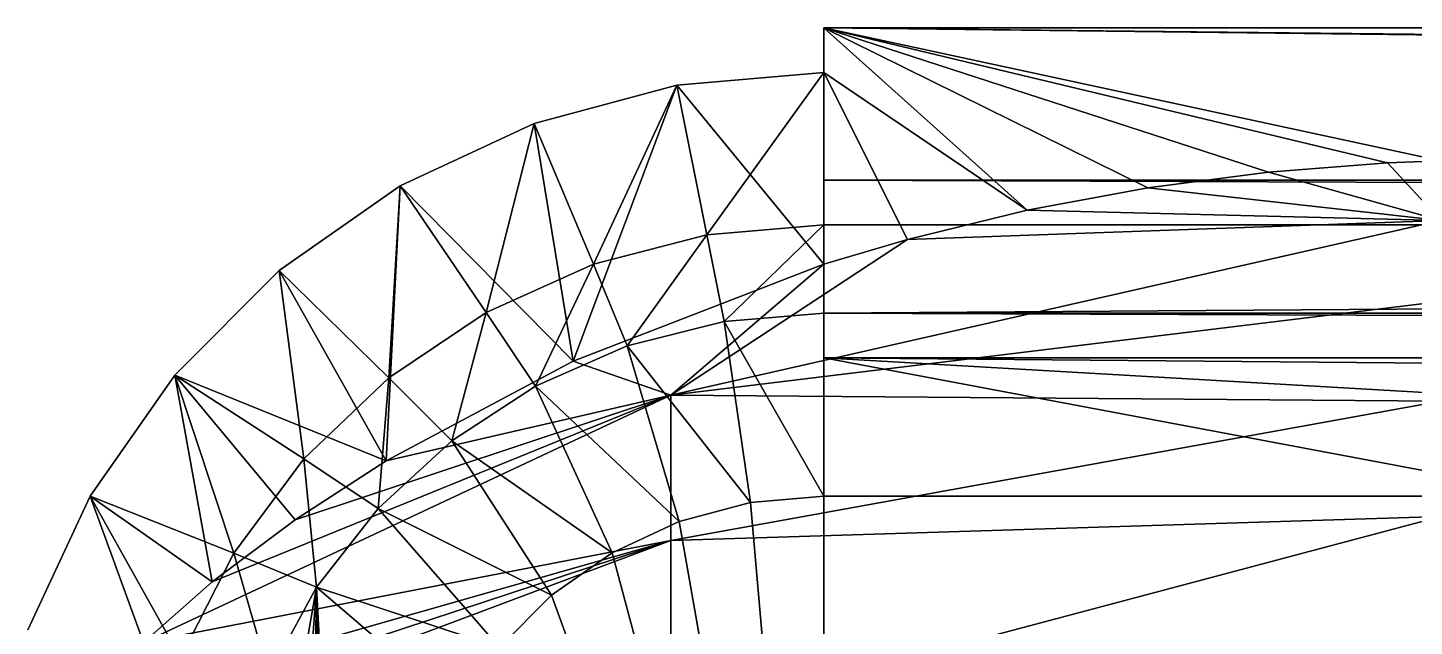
# Model space of a CAD drawing. Header units: inches. Extents: x 0 to 46333, y 12439 to 30520.
# Drawn here: x 12028.3 to 12090.6, y 17515.2 to 17542.1 of the extents above; entities that cross this region are included whole.
import ezdxf

# ---------------------------------------------------------------- set-up
doc = ezdxf.new("R2010")
doc.units = ezdxf.units.IN
doc.header["$MEASUREMENT"] = 0
doc.layers.add('DLX_FL1_LUM', color=7, linetype='Continuous', true_color=0xffd400)

msp = doc.modelspace()

# ---------------------------------------------------------------- linework, layer by layer
at = {"layer": 'DLX_FL1_LUM'}
for points in [[(12064.069, 17542.084, 0), (12643.416, 17535.206, 0)], [(12643.416, 17542.063, 0), (12064.069, 17542.084, 0)], [(12643.416, 17535.206, 0), (12064.069, 17542.084, 0)], [(12064.069, 17542.084, 0), (12064.069, 17535.228, 0)], [(12064.069, 17542.084, 0), (12064.069, 17540.079, 0)], [(12064.069, 17535.228, 0), (12064.069, 17542.084, 0)], [(12615.674, 17536.084, 0), (12064.069, 17542.084, 0)], [(12064.069, 17542.084, 0), (12643.416, 17542.063, 0)], [(12089.408, 17536.011, 0), (12064.069, 17542.084, 0)], [(12064.069, 17542.084, 0), (12091.809, 17536.103, 0)], [(12064.069, 17540.079, 0), (12064.069, 17542.084, 0)], [(12064.069, 17542.084, 0), (12073.2, 17533.879, 0)], [(12091.809, 17536.103, 0), (12064.069, 17542.084, 0)], [(12064.069, 17542.084, 0), (12615.674, 17536.084, 0)], [(12084.062, 17535.599, 0), (12064.069, 17542.084, 0)], [(12064.069, 17542.084, 0), (12089.408, 17536.011, 0)], [(12078.633, 17534.89, 0), (12064.069, 17542.084, 0)], [(12064.069, 17542.084, 0), (12084.062, 17535.599, 0)], [(12073.2, 17533.879, 0), (12064.069, 17542.084, 0)], [(12064.069, 17542.084, 0), (12078.633, 17534.89, 0)], [(12064.069, 17540.079, 0), (12057.455, 17539.501, 0)], [(12057.455, 17539.501, 0), (12064.069, 17540.079, 0)], [(12064.069, 17540.079, 0), (12058.811, 17532.777, 0)], [(12058.811, 17532.777, 0), (12064.069, 17540.079, 0)], [(12064.069, 17535.228, 0), (12064.069, 17540.079, 0)], [(12064.069, 17540.079, 0), (12064.069, 17533.222, 0)], [(12064.069, 17540.079, 0), (12064.069, 17535.228, 0)], [(12064.069, 17533.222, 0), (12064.069, 17540.079, 0)], [(12064.069, 17540.079, 0), (12064.069, 17531.465, 0)], [(12073.2, 17533.879, 0), (12064.069, 17540.079, 0)], [(12064.069, 17531.465, 0), (12064.069, 17540.079, 0)], [(12064.069, 17540.079, 0), (12067.83, 17532.571, 0)], [(12067.83, 17532.571, 0), (12064.069, 17540.079, 0)], [(12064.069, 17540.079, 0), (12073.2, 17533.879, 0)], [(12057.455, 17539.501, 0), (12051.042, 17537.783, 0)], [(12051.042, 17537.783, 0), (12057.455, 17539.501, 0)], [(12057.455, 17539.501, 0), (12052.792, 17527.104, 0)], [(12052.792, 17527.104, 0), (12057.455, 17539.501, 0)], [(12057.455, 17539.501, 0), (12053.703, 17531.453, 0)], [(12053.703, 17531.453, 0), (12057.455, 17539.501, 0)], [(12057.455, 17539.501, 0), (12058.811, 17532.777, 0)], [(12058.811, 17532.777, 0), (12057.455, 17539.501, 0)], [(12064.069, 17531.465, 0), (12057.455, 17539.501, 0)], [(12057.455, 17539.501, 0), (12064.069, 17531.465, 0)], [(12051.042, 17537.783, 0), (12045.025, 17534.977, 0)], [(12045.025, 17534.977, 0), (12051.042, 17537.783, 0)], [(12051.042, 17537.783, 0), (12048.891, 17529.288, 0)], [(12048.891, 17529.288, 0), (12051.042, 17537.783, 0)], [(12051.042, 17537.783, 0), (12053.703, 17531.453, 0)], [(12053.703, 17531.453, 0), (12051.042, 17537.783, 0)], [(12051.042, 17537.783, 0), (12052.792, 17527.104, 0)], [(12052.792, 17527.104, 0), (12051.042, 17537.783, 0)], [(12089.408, 17536.011, 0), (12084.062, 17535.599, 0)], [(12084.062, 17535.599, 0), (12089.408, 17536.011, 0)], [(12091.809, 17536.103, 0), (12089.408, 17536.011, 0)], [(12089.408, 17536.011, 0), (12091.809, 17536.103, 0)], [(12091.809, 17533.417, 0), (12089.408, 17536.011, 0)], [(12089.408, 17536.011, 0), (12091.809, 17533.417, 0)], [(12064.069, 17535.228, 0), (12643.416, 17535.206, 0)], [(12064.069, 17533.222, 0), (12064.069, 17535.228, 0)], [(12064.069, 17535.228, 0), (12643.416, 17533.201, 0)], [(12643.416, 17535.206, 0), (12064.069, 17535.228, 0)], [(12643.416, 17533.201, 0), (12064.069, 17535.228, 0)], [(12064.069, 17535.228, 0), (12064.069, 17533.222, 0)], [(12084.062, 17535.599, 0), (12078.633, 17534.89, 0)], [(12078.633, 17534.89, 0), (12084.062, 17535.599, 0)], [(12084.062, 17535.599, 0), (12091.809, 17533.417, 0)], [(12091.809, 17533.417, 0), (12084.062, 17535.599, 0)], [(12045.025, 17534.977, 0), (12039.586, 17531.169, 0)], [(12039.586, 17531.169, 0), (12045.025, 17534.977, 0)], [(12045.025, 17534.977, 0), (12044.384, 17522.616, 0)], [(12044.384, 17522.616, 0), (12045.025, 17534.977, 0)], [(12045.025, 17534.977, 0), (12044.512, 17526.344, 0)], [(12044.512, 17526.344, 0), (12045.025, 17534.977, 0)], [(12045.025, 17534.977, 0), (12048.891, 17529.288, 0)], [(12048.891, 17529.288, 0), (12045.025, 17534.977, 0)], [(12052.792, 17527.104, 0), (12045.025, 17534.977, 0)], [(12045.025, 17534.977, 0), (12052.792, 17527.104, 0)], [(12078.633, 17534.89, 0), (12073.2, 17533.879, 0)], [(12073.2, 17533.879, 0), (12078.633, 17534.89, 0)], [(12078.633, 17534.89, 0), (12091.809, 17533.417, 0)], [(12091.809, 17533.417, 0), (12078.633, 17534.89, 0)], [(12073.2, 17533.879, 0), (12067.83, 17532.571, 0)], [(12067.83, 17532.571, 0), (12073.2, 17533.879, 0)], [(12073.2, 17533.879, 0), (12091.809, 17533.417, 0)], [(12091.809, 17533.417, 0), (12073.2, 17533.879, 0)], [(12091.809, 17533.417, 0), (12057.188, 17525.573, 0)], [(12057.188, 17525.573, 0), (12091.809, 17533.417, 0)], [(12064.069, 17533.222, 0), (12058.811, 17532.777, 0)], [(12058.811, 17532.777, 0), (12064.069, 17533.222, 0)], [(12059.588, 17528.885, 0), (12064.069, 17533.222, 0)], [(12064.069, 17533.222, 0), (12059.588, 17528.885, 0)], [(12064.069, 17533.222, 0), (12643.416, 17533.201, 0)], [(12643.416, 17533.201, 0), (12064.069, 17533.222, 0)], [(12064.069, 17533.222, 0), (12064.069, 17529.255, 0)], [(12064.069, 17529.255, 0), (12064.069, 17533.222, 0)], [(12064.069, 17529.255, 0), (12643.416, 17533.201, 0)], [(12643.416, 17533.201, 0), (12064.069, 17529.255, 0)], [(12067.83, 17532.571, 0), (12091.809, 17533.417, 0)], [(12091.809, 17533.417, 0), (12067.83, 17532.571, 0)], [(12058.811, 17532.777, 0), (12053.703, 17531.453, 0)], [(12053.703, 17531.453, 0), (12058.811, 17532.777, 0)], [(12055.228, 17527.782, 0), (12058.811, 17532.777, 0)], [(12058.811, 17532.777, 0), (12055.228, 17527.782, 0)], [(12057.188, 17525.573, 0), (12067.83, 17532.571, 0)], [(12067.83, 17532.571, 0), (12057.188, 17525.573, 0)], [(12058.811, 17532.777, 0), (12059.588, 17528.885, 0)], [(12059.588, 17528.885, 0), (12058.811, 17532.777, 0)], [(12067.83, 17532.571, 0), (12064.069, 17531.465, 0)], [(12064.069, 17531.465, 0), (12067.83, 17532.571, 0)], [(12053.703, 17531.453, 0), (12048.891, 17529.288, 0)], [(12048.891, 17529.288, 0), (12053.703, 17531.453, 0)], [(12051.109, 17525.979, 0), (12053.703, 17531.453, 0)], [(12053.703, 17531.453, 0), (12051.109, 17525.979, 0)], [(12064.069, 17531.465, 0), (12052.792, 17527.104, 0)], [(12052.792, 17527.104, 0), (12064.069, 17531.465, 0)], [(12053.703, 17531.453, 0), (12055.228, 17527.782, 0)], [(12055.228, 17527.782, 0), (12053.703, 17531.453, 0)], [(12064.069, 17531.465, 0), (12057.188, 17525.573, 0)], [(12057.188, 17525.573, 0), (12064.069, 17531.465, 0)], [(12039.586, 17531.169, 0), (12034.891, 17526.475, 0)], [(12034.891, 17526.475, 0), (12039.586, 17531.169, 0)], [(12039.586, 17531.169, 0), (12044.512, 17526.344, 0)], [(12039.586, 17531.169, 0), (12040.693, 17522.704, 0)], [(12044.512, 17526.344, 0), (12039.586, 17531.169, 0)], [(12040.693, 17522.704, 0), (12039.586, 17531.169, 0)], [(12039.586, 17531.169, 0), (12044.384, 17522.616, 0)], [(12044.384, 17522.616, 0), (12039.586, 17531.169, 0)], [(12057.188, 17525.573, 0), (12091.809, 17529.781, 0)], [(12091.809, 17529.781, 0), (12057.188, 17525.573, 0)], [(12048.891, 17529.288, 0), (12044.512, 17526.344, 0)], [(12044.512, 17526.344, 0), (12048.891, 17529.288, 0)], [(12047.343, 17523.523, 0), (12048.891, 17529.288, 0)], [(12048.891, 17529.288, 0), (12047.343, 17523.523, 0)], [(12048.891, 17529.288, 0), (12051.109, 17525.979, 0)], [(12051.109, 17525.979, 0), (12048.891, 17529.288, 0)], [(12055.228, 17527.782, 0), (12059.588, 17528.885, 0)], [(12059.588, 17528.885, 0), (12055.228, 17527.782, 0)], [(12059.588, 17528.885, 0), (12064.069, 17529.255, 0)], [(12064.069, 17529.255, 0), (12059.588, 17528.885, 0)], [(12059.588, 17528.885, 0), (12064.068, 17521.035, 0)], [(12064.068, 17521.035, 0), (12059.588, 17528.885, 0)], [(12059.588, 17528.885, 0), (12060.762, 17520.746, 0)], [(12060.762, 17520.746, 0), (12059.588, 17528.885, 0)], [(12064.069, 17529.255, 0), (12064.068, 17521.035, 0)], [(12064.068, 17521.035, 0), (12064.069, 17529.255, 0)], [(12064.069, 17527.251, 0), (12064.069, 17529.255, 0)], [(12643.415, 17527.229, 0), (12064.069, 17529.255, 0)], [(12064.069, 17529.255, 0), (12064.069, 17527.251, 0)], [(12643.416, 17529.233, 0), (12064.069, 17529.255, 0)], [(12064.069, 17529.255, 0), (12643.415, 17527.229, 0)], [(12064.069, 17529.255, 0), (12643.416, 17529.233, 0)], [(12051.109, 17525.979, 0), (12055.228, 17527.782, 0)], [(12055.228, 17527.782, 0), (12051.109, 17525.979, 0)], [(12055.228, 17527.782, 0), (12060.762, 17520.746, 0)], [(12060.762, 17520.746, 0), (12055.228, 17527.782, 0)], [(12055.228, 17527.782, 0), (12057.555, 17519.887, 0)], [(12057.555, 17519.887, 0), (12055.228, 17527.782, 0)], [(12052.792, 17527.104, 0), (12044.384, 17522.616, 0)], [(12044.384, 17522.616, 0), (12052.792, 17527.104, 0)], [(12052.792, 17527.104, 0), (12057.188, 17525.573, 0)], [(12057.188, 17525.573, 0), (12052.792, 17527.104, 0)], [(12064.069, 17527.251, 0), (12064.068, 17521.035, 0)], [(12064.068, 17521.035, 0), (12064.069, 17527.251, 0)], [(12136.236, 17523.09, 0), (12064.069, 17527.251, 0)], [(12064.069, 17527.251, 0), (12097.145, 17521.034, 0)], [(12097.145, 17521.034, 0), (12064.069, 17527.251, 0)], [(12643.415, 17527.229, 0), (12064.069, 17527.251, 0)], [(12064.069, 17527.251, 0), (12541.178, 17523.075, 0)], [(12541.178, 17523.075, 0), (12064.069, 17527.251, 0)], [(12064.069, 17527.251, 0), (12136.236, 17523.09, 0)], [(12064.069, 17527.251, 0), (12643.415, 17527.229, 0)], [(12034.891, 17526.475, 0), (12031.083, 17521.036, 0)], [(12031.083, 17521.036, 0), (12034.891, 17526.475, 0)], [(12034.891, 17526.475, 0), (12040.693, 17522.704, 0)], [(12040.693, 17522.704, 0), (12034.891, 17526.475, 0)], [(12034.891, 17526.475, 0), (12037.539, 17518.473, 0)], [(12037.539, 17518.473, 0), (12034.891, 17526.475, 0)], [(12034.891, 17526.475, 0), (12036.564, 17517.185, 0)], [(12044.384, 17522.616, 0), (12034.891, 17526.475, 0)], [(12040.293, 17519.971, 0), (12034.891, 17526.475, 0)], [(12034.891, 17526.475, 0), (12044.384, 17522.616, 0)], [(12036.564, 17517.185, 0), (12034.891, 17526.475, 0)], [(12034.891, 17526.475, 0), (12040.293, 17519.971, 0)], [(12044.512, 17526.344, 0), (12040.693, 17522.704, 0)], [(12040.693, 17522.704, 0), (12044.512, 17526.344, 0)], [(12044.031, 17520.481, 0), (12044.512, 17526.344, 0)], [(12044.512, 17526.344, 0), (12044.031, 17520.481, 0)], [(12044.512, 17526.344, 0), (12047.343, 17523.523, 0)], [(12047.343, 17523.523, 0), (12044.512, 17526.344, 0)], [(12047.343, 17523.523, 0), (12051.109, 17525.979, 0)], [(12051.109, 17525.979, 0), (12047.343, 17523.523, 0)], [(12051.109, 17525.979, 0), (12057.555, 17519.887, 0)], [(12051.109, 17525.979, 0), (12054.546, 17518.483, 0)], [(12057.555, 17519.887, 0), (12051.109, 17525.979, 0)], [(12054.546, 17518.483, 0), (12051.109, 17525.979, 0)], [(12033.476, 17514.46, 0), (12057.188, 17525.573, 0)], [(12057.188, 17525.573, 0), (12033.476, 17514.46, 0)], [(12036.564, 17517.185, 0), (12057.188, 17525.573, 0)], [(12057.188, 17525.573, 0), (12036.564, 17517.185, 0)], [(12040.293, 17519.971, 0), (12057.188, 17525.573, 0)], [(12057.188, 17525.573, 0), (12040.293, 17519.971, 0)], [(12057.188, 17525.573, 0), (12044.384, 17522.616, 0)], [(12044.384, 17522.616, 0), (12057.188, 17525.573, 0)], [(12091.809, 17525.304, 0), (12057.188, 17525.573, 0)], [(12057.188, 17525.573, 0), (12057.188, 17519.033, 0)], [(12057.188, 17525.573, 0), (12091.809, 17525.304, 0)], [(12057.188, 17519.033, 0), (12057.188, 17525.573, 0)], [(12057.188, 17519.033, 0), (12091.809, 17525.304, 0)], [(12091.809, 17525.304, 0), (12057.188, 17519.033, 0)], [(12044.031, 17520.481, 0), (12047.343, 17523.523, 0)], [(12047.343, 17523.523, 0), (12044.031, 17520.481, 0)], [(12047.343, 17523.523, 0), (12054.546, 17518.483, 0)], [(12054.546, 17518.483, 0), (12047.343, 17523.523, 0)], [(12047.343, 17523.523, 0), (12051.827, 17516.58, 0)], [(12051.827, 17516.58, 0), (12047.343, 17523.523, 0)], [(12040.693, 17522.704, 0), (12037.539, 17518.473, 0)], [(12037.539, 17518.473, 0), (12040.693, 17522.704, 0)], [(12044.384, 17522.616, 0), (12040.293, 17519.971, 0)], [(12040.293, 17519.971, 0), (12044.384, 17522.616, 0)], [(12041.264, 17516.936, 0), (12040.693, 17522.704, 0)], [(12040.693, 17522.704, 0), (12044.031, 17520.481, 0)], [(12044.031, 17520.481, 0), (12040.693, 17522.704, 0)], [(12040.693, 17522.704, 0), (12041.264, 17516.936, 0)], [(12031.083, 17521.036, 0), (12028.276, 17515.019, 0)], [(12028.276, 17515.019, 0), (12031.083, 17521.036, 0)], [(12031.083, 17521.036, 0), (12037.539, 17518.473, 0)], [(12037.539, 17518.473, 0), (12031.083, 17521.036, 0)], [(12031.083, 17521.036, 0), (12035.143, 17513.772, 0)], [(12035.143, 17513.772, 0), (12031.083, 17521.036, 0)], [(12036.564, 17517.185, 0), (12031.083, 17521.036, 0)], [(12031.083, 17521.036, 0), (12033.476, 17514.46, 0)], [(12033.476, 17514.46, 0), (12031.083, 17521.036, 0)], [(12031.083, 17521.036, 0), (12036.564, 17517.185, 0)], [(12057.555, 17519.887, 0), (12060.762, 17520.746, 0)], [(12060.762, 17520.746, 0), (12057.555, 17519.887, 0)], [(12060.762, 17520.746, 0), (12064.068, 17521.035, 0)], [(12064.068, 17521.035, 0), (12060.762, 17520.746, 0)], [(12064.067, 17482.946, 0), (12060.762, 17520.746, 0)], [(12060.762, 17520.746, 0), (12064.067, 17482.946, 0)], [(12064.068, 17521.035, 0), (12064.067, 17482.946, 0)], [(12064.067, 17482.946, 0), (12064.068, 17521.035, 0)], [(12064.068, 17521.035, 0), (12097.145, 17521.034, 0)], [(12097.145, 17521.034, 0), (12064.068, 17521.035, 0)], [(12041.264, 17516.936, 0), (12044.031, 17520.481, 0)], [(12044.031, 17520.481, 0), (12041.264, 17516.936, 0)], [(12044.031, 17520.481, 0), (12051.827, 17516.58, 0)], [(12051.827, 17516.58, 0), (12044.031, 17520.481, 0)], [(12044.031, 17520.481, 0), (12049.479, 17514.233, 0)], [(12049.479, 17514.233, 0), (12044.031, 17520.481, 0)], [(12091.809, 17520.122, 0), (12057.188, 17519.033, 0)], [(12057.188, 17510.923, 0), (12091.809, 17520.122, 0)], [(12057.188, 17519.033, 0), (12091.809, 17520.122, 0)], [(12091.809, 17520.122, 0), (12057.188, 17510.923, 0)], [(12040.293, 17519.971, 0), (12036.564, 17517.185, 0)], [(12036.564, 17517.185, 0), (12040.293, 17519.971, 0)], [(12054.546, 17518.483, 0), (12057.555, 17519.887, 0)], [(12057.555, 17519.887, 0), (12054.546, 17518.483, 0)], [(12064.067, 17482.946, 0), (12057.555, 17519.887, 0)], [(12057.555, 17519.887, 0), (12064.067, 17482.946, 0)], [(12028.336, 17508.228, 0), (12057.188, 17519.033, 0)], [(12057.188, 17519.033, 0), (12028.336, 17508.228, 0)], [(12029.427, 17509.894, 0), (12057.188, 17519.033, 0)], [(12057.188, 17519.033, 0), (12029.427, 17509.894, 0)], [(12057.188, 17519.033, 0), (12030.648, 17511.47, 0)], [(12030.648, 17511.47, 0), (12057.188, 17519.033, 0)], [(12033.476, 17514.46, 0), (12057.188, 17519.033, 0)], [(12057.188, 17519.033, 0), (12033.476, 17514.46, 0)], [(12057.188, 17519.033, 0), (12057.188, 17510.923, 0)], [(12057.188, 17510.923, 0), (12057.188, 17519.033, 0)], [(12037.539, 17518.473, 0), (12035.143, 17513.772, 0)], [(12035.143, 17513.772, 0), (12037.539, 17518.473, 0)], [(12037.539, 17518.473, 0), (12041.264, 17516.936, 0)], [(12039.118, 17512.985, 0), (12037.539, 17518.473, 0)], [(12041.264, 17516.936, 0), (12037.539, 17518.473, 0)], [(12037.539, 17518.473, 0), (12039.118, 17512.985, 0)], [(12051.827, 17516.58, 0), (12054.546, 17518.483, 0)], [(12054.546, 17518.483, 0), (12051.827, 17516.58, 0)], [(12064.067, 17482.946, 0), (12054.546, 17518.483, 0)], [(12054.546, 17518.483, 0), (12064.067, 17482.946, 0)], [(12036.564, 17517.185, 0), (12033.476, 17514.46, 0)], [(12033.476, 17514.46, 0), (12036.564, 17517.185, 0)], [(12039.118, 17512.985, 0), (12041.264, 17516.936, 0)], [(12041.264, 17516.936, 0), (12039.118, 17512.985, 0)], [(12040.37, 17511.888, 0), (12041.264, 17516.936, 0)], [(12041.264, 17516.936, 0), (12040.37, 17511.888, 0)], [(12040.891, 17512.015, 0), (12041.264, 17516.936, 0)], [(12041.264, 17516.936, 0), (12040.891, 17512.015, 0)], [(12041.186, 17511.957, 0), (12041.264, 17516.936, 0)], [(12041.264, 17516.936, 0), (12041.186, 17511.957, 0)], [(12041.264, 17516.936, 0), (12041.382, 17511.824, 0)], [(12041.547, 17511.61, 0), (12041.264, 17516.936, 0)], [(12041.382, 17511.824, 0), (12041.264, 17516.936, 0)], [(12047.575, 17511.513, 0), (12041.264, 17516.936, 0)], [(12041.264, 17516.936, 0), (12041.547, 17511.61, 0)], [(12041.264, 17516.936, 0), (12049.479, 17514.233, 0)], [(12041.264, 17516.936, 0), (12047.575, 17511.513, 0)], [(12049.479, 17514.233, 0), (12041.264, 17516.936, 0)], [(12049.479, 17514.233, 0), (12051.827, 17516.58, 0)], [(12051.827, 17516.58, 0), (12049.479, 17514.233, 0)], [(12064.067, 17482.946, 0), (12051.827, 17516.58, 0)], [(12051.827, 17516.58, 0), (12064.067, 17482.946, 0)]]:
    msp.add_polyline3d(points, dxfattribs=at)

doc.saveas('drawing.dxf')
